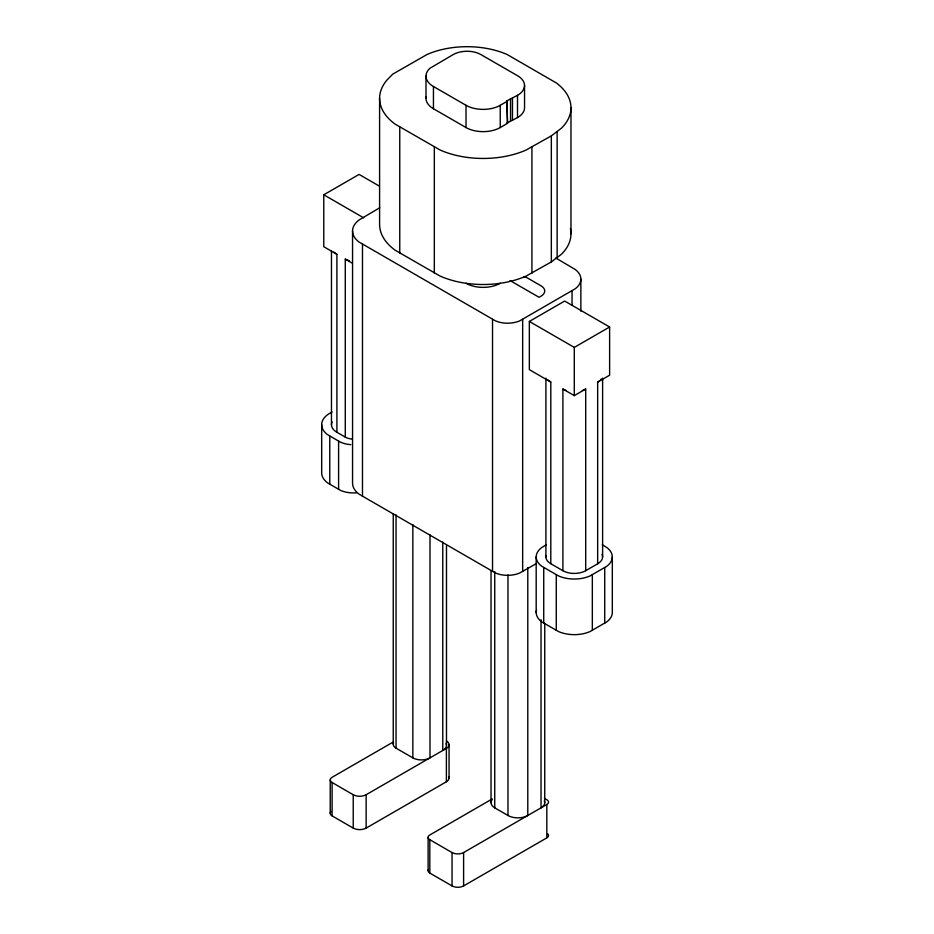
<?xml version="1.0" encoding="UTF-8"?>
<svg xmlns="http://www.w3.org/2000/svg" width="934" height="934" viewBox="0 0 934 934"><rect width="100%" height="100%" fill="white"/><g stroke="black" fill="none" stroke-linecap="round" stroke-linejoin="round"><path stroke-width="1.4" d="M551.34 135.874L561.532 128.11A70.47 40.687 0 0 0 556.419 82.998L507.244 54.569A65.987 38.096 0 0 0 426.896 54.569L392.735 74.148L386.933 80.102A71.825 41.47 0 0 0 395.234 124.199L440.124 150.024A70.634 40.781 0 0 0 526.122 150.024L551.34 135.874L551.34 261.929L526.122 276.079A70.634 40.781 0 0 1 440.124 276.079L395.234 250.265A71.825 41.47 0 0 1 379.589 224.242L379.589 98.175M551.34 261.929L561.532 254.165A70.47 40.687 0 0 0 570.37 228.515M379.741 207.757L359.018 220.004A31.312 18.085 0 0 0 359.018 242.023L495.382 320.817A20.069 11.582 0 0 0 519.806 320.817L575.181 288.804A27.506 15.878 0 0 0 575.181 269.459L555.753 257.982M546.18 544.826L541.65 547.604A26.421 15.259 0 0 0 541.65 566.179L558.567 575.951A25.837 14.909 0 0 0 590.019 575.951L606.82 566.249A26.619 15.376 0 0 0 606.82 547.534L602.313 544.755M536.42 610.509A26.421 15.259 0 0 0 541.65 621.799L558.567 631.571A25.837 14.909 0 0 0 590.019 631.571L606.82 621.857A26.619 15.376 0 0 0 612.319 612.506L612.319 556.886M352.106 439.05A11.838 6.83 0 0 1 345.276 437.1L336.905 432.267L336.905 254.305L323.771 246.716L323.771 194.797L359.088 174.413L379.064 185.948M506.964 100.79L517.506 95.326A24.039 13.882 0 0 0 517.506 75.701L480.893 54.569A19.556 11.29 0 0 0 453.235 54.569L430.002 68.217A25.416 14.675 0 0 0 433.446 86.5L433.446 108.741L466.019 127.549A24.202 13.975 0 0 0 500.239 127.549L507.501 123.346L506.964 100.79L507.501 123.346M433.446 86.5L466.019 105.297A24.202 13.975 0 0 0 500.239 105.297L507.501 101.105M506.964 123.043L517.506 117.579A24.039 13.882 0 0 0 524.546 107.76L524.546 85.519M332.072 411.906L327.542 414.708A28.382 16.38 0 0 0 327.542 434.66L340.49 442.179A21.622 12.481 0 0 0 350.822 444.654M550.803 563.716L550.803 382.029L529.344 369.654L529.344 321.448L564.661 301.052L609.622 327.005L609.622 375.211L597.655 382.111L597.655 563.797L585.7 570.697A16.123 9.305 0 0 1 562.898 570.697L550.803 563.716A16.719 9.655 0 0 1 546.04 555.625M529.344 321.448L574.293 347.401L609.622 327.005M562.898 570.697L562.898 389.023L574.293 395.607L585.7 389.023L585.7 570.697M352.55 231.013L352.55 483.135A31.312 18.085 0 0 0 359.018 494.144L495.382 572.951A20.069 11.582 0 0 0 519.806 572.951L536.244 563.669M393.529 741.829L332.095 777.31A6.386 3.689 0 0 0 332.095 782.517L332.095 815.884L353.227 828.096A9.13 5.265 0 0 0 366.14 828.096L446.394 781.758A9.071 5.23 0 0 0 448.74 776.703M332.095 782.517L353.227 794.729A9.13 5.265 0 0 0 366.14 794.729L446.394 748.391A9.071 5.23 0 0 0 448.974 744.001L448.74 743.336A9.071 5.23 0 0 0 446.394 740.989M492.241 798.932L429.815 834.984A5.791 3.339 0 0 0 429.815 839.713L429.815 873.08L452.056 885.922A8.161 4.717 0 0 0 463.603 885.922L546.822 837.868A5.826 3.362 0 0 0 547.756 833.805M429.815 839.713L452.056 852.555A8.161 4.717 0 0 0 463.603 852.555L546.822 804.501A5.826 3.362 0 0 0 548.527 802.119L548.48 801.687A5.826 3.362 0 0 0 546.822 799.749L544.37 798.325M321.681 424.678L321.681 472.884A28.382 16.38 0 0 0 327.542 482.855L340.49 490.373A21.622 12.481 0 0 0 356.473 492.848M510.022 280.539L539.07 297.304L541.031 296.171A12.667 7.32 0 0 0 541.031 285.827L527.687 278.122A14.43 8.336 0 0 0 523.927 276.557M323.771 194.797L363.723 217.867M345.276 437.1L345.276 259.127L352.457 263.271M393.576 742.845A9.515 5.487 0 0 0 396.039 748.157L412.84 757.859A12.13 7.005 0 0 0 430.002 757.859L430.002 534.82M491.996 799.866A12.679 7.32 0 0 0 494.74 807.84L507.979 815.487A14.01 8.091 0 0 0 527.792 815.487L527.792 567.603M604.73 567.615L604.73 623.235M602.617 378.118L602.617 556.886M592.331 574.784L592.331 630.403M580.866 279.138L580.866 311.197M574.293 347.401L574.293 395.607M572.052 290.871L572.052 305.441M570.978 107.76L570.978 233.827M557.131 131.904L557.131 257.971M556.267 574.784L556.267 630.403M546.822 804.501L546.822 837.868M545.9 378.118L545.9 556.886M544.744 623.317L544.744 802.668M543.728 567.545L543.728 623.153M541.031 619.744L541.031 807.84A12.667 7.32 0 0 0 544.312 800.777M536.186 556.886L536.186 612.506M531.925 147.082L531.925 273.148M522.655 319.381L522.655 571.503M517.506 95.326L517.506 117.579M512.462 98.233L512.462 120.486M510.536 98.735L510.536 120.976M507.979 574.9L507.979 815.487M500.239 105.297L500.239 127.549M494.74 571.631L494.74 807.84M492.533 319.381L492.533 571.503M491.027 570.826L491.027 802.668M466.019 105.297L466.019 127.549M463.603 852.555L463.603 885.922M452.056 852.555L452.056 885.922M449.056 744.69L449.056 778.057M446.487 545.596L446.487 745.297M446.394 748.391L446.394 781.758M442.774 542.024L442.774 750.481A12.679 7.32 0 0 0 446.055 743.406M434.322 147.082L434.322 273.148M428.111 837.343L428.111 870.71M425.997 76.051L425.997 98.303M412.84 524.616L412.84 757.859M399.752 127.129L399.752 253.184M396.039 514.914L396.039 748.157M393.249 513.945L393.249 744.27M366.14 794.729L366.14 828.096M362.485 244.299L362.485 496.421M353.227 794.729L353.227 828.096M338.598 441.222L338.598 489.428M331.465 251.083L331.465 424.678M330.227 779.913L330.227 813.28M329.772 436.131L329.772 484.326M429.815 873.08A5.791 3.339 0 0 1 428.309 869.846M332.095 815.884A6.386 3.689 0 0 1 331.08 811.436M500.239 283.271A24.202 13.975 0 0 1 466.019 283.271M585.7 389.023A16.123 9.305 0 0 1 582.361 390.494M566.237 390.494A16.123 9.305 0 0 1 562.898 389.023M602.033 554.364A16.917 9.76 0 0 1 597.655 563.797M601.321 378.947A16.917 9.76 0 0 1 600.352 380.091M599.114 381.154A16.917 9.76 0 0 1 597.655 382.111M550.803 382.029A16.719 9.655 0 0 1 548.141 380.033M336.905 254.305A18.587 10.729 0 0 1 333.952 252.075M336.905 432.267A18.587 10.729 0 0 1 332.095 421.899M349.118 260.609A11.838 6.83 0 0 1 345.276 259.127M433.446 108.741A25.416 14.675 0 0 1 426.173 96.646"/></g></svg>
